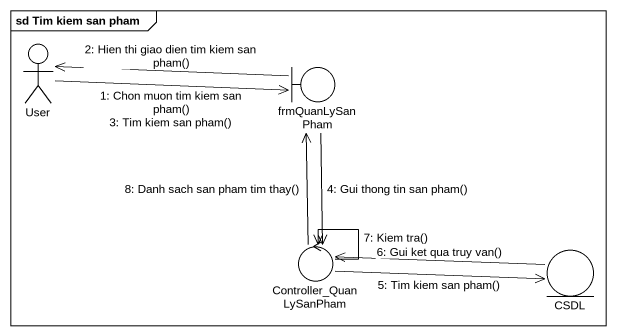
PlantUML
@startuml
mainframe sd Tim kiem san pham
actor User
boundary frmQuanLySanPham
control Controller_QuanLySanPham
entity CSDL
User -right-> frmQuanLySanPham : 1: Chon muon tim kiem san pham()\n3: Tim kiem san pham()
frmQuanLySanPham -left-> User : 2: Hien thi giao dien tim kiem san pham()
frmQuanLySanPham --> Controller_QuanLySanPham : 4: Gui thong tin san pham()
Controller_QuanLySanPham -right-> CSDL : 5: Tim kiem san pham()
CSDL -left-> Controller_QuanLySanPham : 6: Gui ket qua truy van()
Controller_QuanLySanPham --> Controller_QuanLySanPham : 7: Kiem tra()
Controller_QuanLySanPham -up-> frmQuanLySanPham : 8: Danh sach san pham tim thay()
@enduml
